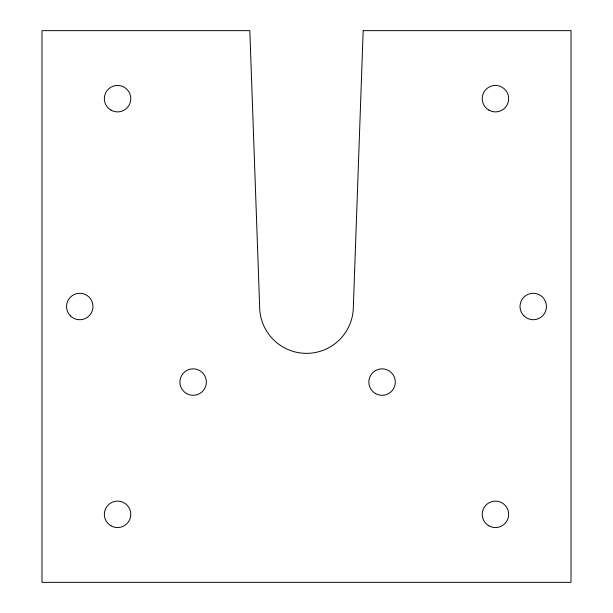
<?xml version="1.0" encoding="UTF-8"?>
<svg xmlns="http://www.w3.org/2000/svg" width="613" height="613" viewBox="0 0 613 613"><rect width="100%" height="100%" fill="white"/><g stroke="black" fill="none" stroke-linecap="round" stroke-linejoin="round"><path stroke-width="0.92" d="M363.18 30.65L353.356 306.5A46.856 46.856 0 0 1 306.5 353.356A46.856 46.856 0 0 1 259.644 306.5L249.82 30.65L41.983 30.65L41.983 582.35L571.017 582.35L571.017 30.65L363.18 30.65M110.945 110.118A13.225 13.225 0 0 0 130.784 98.67A13.225 13.225 0 0 0 110.945 87.215A13.225 13.225 0 0 0 110.945 110.118M488.829 110.118A13.225 13.225 0 0 0 508.667 98.67A13.225 13.225 0 0 0 488.829 87.215A13.225 13.225 0 0 0 488.829 110.118M523.877 315.848A13.225 13.225 0 0 0 545.999 309.925A13.225 13.225 0 0 0 529.801 293.727A13.225 13.225 0 0 0 523.877 315.848M488.829 525.785A13.225 13.225 0 0 0 508.667 514.33A13.225 13.225 0 0 0 488.829 502.882A13.225 13.225 0 0 0 488.829 525.785M110.945 525.785A13.225 13.225 0 0 0 130.784 514.33A13.225 13.225 0 0 0 110.945 502.882A13.225 13.225 0 0 0 110.945 525.785M70.418 315.848A13.225 13.225 0 0 0 92.548 309.925A13.225 13.225 0 0 0 76.349 293.727A13.225 13.225 0 0 0 70.418 315.848M186.521 393.531A13.225 13.225 0 0 0 206.366 382.075A13.225 13.225 0 0 0 186.521 370.62A13.225 13.225 0 0 0 186.521 393.531M375.462 393.531A13.225 13.225 0 0 0 395.301 382.075A13.225 13.225 0 0 0 375.462 370.62A13.225 13.225 0 0 0 375.462 393.531"/></g></svg>
